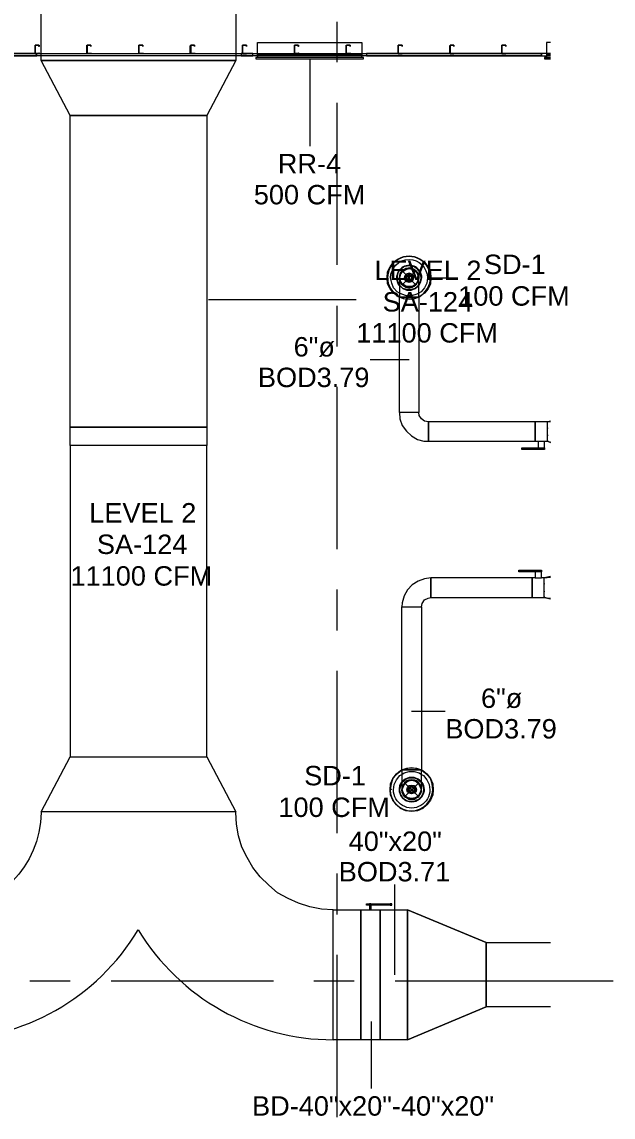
# Model space of a CAD drawing. Header units: metres. Extents: x -2 to 207, y -8 to 52.
# Drawn here: x 55.93 to 60.56, y 12.91 to 21.48 of the extents above; entities that cross this region are included whole.
import ezdxf

# ---------------------------------------------------------------- set-up
doc = ezdxf.new("R2010")
doc.units = ezdxf.units.M
doc.layers.add('HVAC - Ductos', color=5, linetype='Continuous', lineweight=0)
doc.layers.add('PDF_Text', color=7, linetype='Continuous', lineweight=0)
doc.layers.add('PDF_Geometry', color=7, linetype='Continuous', lineweight=0, true_color=0xaaaaaa)
doc.styles.add('PDF Helvetica', font='')
doc.styles.get('PDF Helvetica').set_extended_font_data('Helvetica')

msp = doc.modelspace()

# ---------------------------------------------------------------- linework, layer by layer
at = {"layer": 'HVAC - Ductos', "lineweight": 0}
for points in [[(57.6096, 21.8016), (57.6096, 21.1785), (56.0839, 21.1785), (56.0839, 21.8016)], [(56.313, 20.7478), (56.0839, 21.1785), (57.6096, 21.1785), (57.3806, 20.7478)], [(57.7883, 21.2243), (57.912, 21.2243)], [(57.9899, 21.2243), (58.1503, 21.2243)], [(58.2281, 21.2243), (58.3885, 21.2243)], [(58.4664, 21.2243), (58.5901, 21.2243)], [(60.07, 21.2243), (60.0471, 21.2243)], [(57.3806, 18.3103), (56.313, 18.3103), (56.313, 20.7478), (57.3806, 20.7478)], [(58.8879, 18.4248), (58.8879, 19.3275), (58.8787, 19.332), (58.8421, 19.3595), (58.8146, 19.3916), (58.7963, 19.4328), (58.7917, 19.4787), (58.7963, 19.5245), (58.8146, 19.5657), (58.8421, 19.6024), (58.8787, 19.6252), (58.92, 19.6436), (58.9658, 19.6482), (59.007, 19.6436), (59.0482, 19.6252), (59.0849, 19.6024), (59.1124, 19.5657), (59.1308, 19.5245), (59.1353, 19.4787), (59.1308, 19.4328), (59.1124, 19.3916), (59.0849, 19.3595), (59.0482, 19.332), (59.0391, 19.3275), (59.0391, 18.4248), (59.03, 18.4248), (59.0162, 18.4248), (59.0024, 18.4248), (58.9841, 18.4248), (58.9658, 18.4248), (58.9429, 18.4248), (58.9246, 18.4248), (58.9108, 18.4248), (58.8971, 18.4248), (58.8925, 18.4248)], [(58.9429, 19.552), (58.9246, 19.5428), (58.9108, 19.5336), (58.8971, 19.5153), (58.8925, 19.497), (58.8879, 19.4787), (58.8879, 19.4741), (58.8879, 19.4787), (58.8925, 19.497), (58.8971, 19.5153), (58.9108, 19.5336), (58.9246, 19.5428)], [(58.8971, 19.5061), (58.9154, 19.529), (58.9383, 19.5428), (58.9658, 19.552), (58.9933, 19.5428), (59.0162, 19.529), (59.03, 19.5061), (59.0346, 19.4787), (59.03, 19.4511), (59.0162, 19.4283), (58.9933, 19.4145), (58.9658, 19.4099), (58.9383, 19.4145), (58.9154, 19.4283), (58.8971, 19.4511), (58.8925, 19.4787)], [(58.9337, 19.497), (58.9292, 19.4787), (58.9337, 19.497), (58.9475, 19.5107), (58.9658, 19.5153), (58.9796, 19.5107), (58.9933, 19.497), (58.9979, 19.4787), (58.9933, 19.497), (58.9796, 19.5107), (58.9658, 19.5153), (58.9475, 19.5107)], [(58.9933, 19.4603), (58.9979, 19.4787), (58.9933, 19.4603), (58.9796, 19.4465), (58.9658, 19.442), (58.9475, 19.4465), (58.9337, 19.4603), (58.9292, 19.4787), (58.9337, 19.4603), (58.9475, 19.4511), (58.9658, 19.4465), (58.9796, 19.4511)], [(58.9429, 19.4924), (58.9383, 19.4787), (58.9429, 19.4924), (58.9566, 19.5016), (58.9704, 19.5016), (58.9841, 19.4924), (58.9887, 19.4787), (58.9841, 19.4924), (58.9704, 19.5016), (58.9566, 19.5016)], [(58.9841, 19.4649), (58.9887, 19.4787), (58.9841, 19.4649), (58.9704, 19.4557), (58.9566, 19.4557), (58.9429, 19.4649), (58.9383, 19.4787), (58.9429, 19.4649), (58.9566, 19.4557), (58.9704, 19.4557)], [(58.952, 19.4924), (58.9658, 19.497), (58.9796, 19.4924), (58.9841, 19.4787), (58.9796, 19.4649), (58.9658, 19.4603), (58.952, 19.4649), (58.9429, 19.4787)], [(58.9612, 19.4832), (58.9566, 19.4787), (58.9612, 19.4832), (58.9658, 19.4832), (58.9704, 19.4787), (58.9658, 19.4832)], [(58.9658, 19.4741), (58.9704, 19.4787), (58.9658, 19.4741), (58.9612, 19.4741), (58.9566, 19.4787), (58.9612, 19.4741)], [(59.0391, 19.4191), (59.0528, 19.4465), (59.062, 19.4787), (59.0528, 19.4465)], [(58.8925, 19.4191), (58.9154, 19.3962), (58.9475, 19.387), (58.9796, 19.387), (59.0116, 19.3962), (59.0346, 19.4191), (59.0391, 19.4237), (59.0346, 19.4191), (59.0116, 19.3962), (58.9796, 19.387), (58.9475, 19.387), (58.9154, 19.3962), (58.8925, 19.4191), (58.8879, 19.4237)], [(59.0116, 19.3962), (58.9796, 19.3824), (58.9475, 19.3824), (58.9154, 19.3962), (58.8879, 19.4191), (58.9154, 19.3962), (58.9475, 19.3824), (58.9796, 19.3824), (59.0116, 19.3962), (59.0391, 19.4191)], [(59.117, 18.2003), (59.117, 18.2095), (59.117, 18.2187), (59.117, 18.237), (59.117, 18.2553), (59.117, 18.2737), (59.117, 18.292), (59.117, 18.3103), (59.117, 18.3286), (59.117, 18.3423), (59.117, 18.3469), (59.117, 18.3515), (59.0849, 18.3561), (59.062, 18.3745), (59.0437, 18.402), (59.0391, 18.4248), (59.03, 18.4248), (59.0162, 18.4248), (59.0024, 18.4248), (58.9841, 18.4248), (58.9658, 18.4248), (58.9429, 18.4248), (58.9246, 18.4248), (58.9108, 18.4248), (58.8971, 18.4248), (58.8925, 18.4248), (58.8879, 18.4248), (58.8925, 18.3745), (58.9108, 18.3241), (58.9429, 18.2783), (58.9841, 18.2416), (59.03, 18.2141), (59.0804, 18.2003)], [(57.3806, 18.1683), (56.313, 18.1683), (56.313, 15.7308), (57.3806, 15.7308), (57.6096, 15.3001), (56.0839, 15.3001), (56.313, 15.7308), (57.3806, 15.7308), (57.3806, 18.1683), (56.313, 18.1683), (56.313, 18.3103), (57.3806, 18.3103)], [(60.0471, 18.3057), (60.0471, 18.3011)], [(60.0471, 18.2507), (60.0471, 18.2461), (60.0471, 18.2416), (60.0471, 18.2461)], [(59.8455, 18.1362), (59.8455, 18.1499), (60.0242, 18.1499), (60.0242, 18.1362)], [(60.07, 17.1419), (60.0196, 17.1328)], [(59.1353, 17.0549), (59.1353, 17.0733), (59.1353, 17.0916), (59.1353, 17.1099), (59.1353, 17.1191), (59.1353, 17.1283), (59.1353, 17.1328), (59.0849, 17.1237), (59.0346, 17.1053), (58.9887, 17.0779), (58.952, 17.0366), (58.9246, 16.9908), (58.9108, 16.9358), (58.9062, 16.9037), (58.9108, 16.9037), (58.92, 16.9037), (58.9292, 16.9037), (58.9475, 16.9037), (58.9658, 16.9037), (58.9841, 16.9037), (59.0024, 16.9037), (59.0208, 16.9037), (59.0391, 16.9037), (59.0482, 16.9037), (59.0574, 16.9037), (59.062, 16.9037), (59.0666, 16.9312), (59.0849, 16.9587), (59.1124, 16.9724), (59.1353, 16.977), (59.1353, 16.9816), (59.1353, 16.9908), (59.1353, 16.9999), (59.1353, 17.0183), (59.1353, 17.0366)], [(59.9279, 16.977), (59.9279, 16.9816), (59.9279, 16.9908), (59.9279, 16.9999), (59.9279, 17.0183), (59.9279, 17.0366), (59.9279, 17.0549), (59.9279, 17.0733), (59.9279, 17.0916), (59.9279, 17.1099), (59.9279, 17.1191), (59.9279, 17.1283), (59.9279, 17.1328), (59.1353, 17.1328), (59.1353, 17.1283), (59.1353, 17.1191), (59.1353, 17.1099), (59.1353, 17.0916), (59.1353, 17.0733), (59.1353, 17.0549), (59.1353, 17.0366), (59.1353, 17.0183), (59.1353, 16.9999), (59.1353, 16.9908), (59.1353, 16.9816), (59.1353, 16.977)], [(60.0196, 17.087), (60.0196, 17.0824)], [(60.0196, 17.0275), (60.0196, 17.0229)], [(60.0196, 16.9862), (60.0196, 16.9816)], [(60.07, 16.9678), (60.0196, 16.977)], [(58.9062, 15.5338), (58.8925, 15.5063), (58.8879, 15.4743), (58.8925, 15.5063)], [(58.9108, 15.5384), (58.9337, 15.5567), (58.9658, 15.5705), (59.0024, 15.5705), (59.0346, 15.5567), (59.0574, 15.5384), (59.062, 15.5338), (59.0574, 15.5384), (59.0346, 15.5567), (59.0024, 15.5705), (58.9658, 15.5705), (58.9337, 15.5567), (58.9108, 15.5384), (58.9062, 15.5338)], [(59.0574, 15.5338), (59.03, 15.5567), (59.0024, 15.5659), (58.9658, 15.5659), (58.9383, 15.5567), (58.9108, 15.5338), (58.9062, 15.5292), (58.9108, 15.5338), (58.9383, 15.5567), (58.9658, 15.5659), (59.0024, 15.5659), (59.03, 15.5567), (59.0574, 15.5338), (59.062, 15.5292)], [(59.0482, 15.4467), (59.0346, 15.4239), (59.0116, 15.4101), (58.9841, 15.4055), (58.9566, 15.4101), (58.9337, 15.4239), (58.92, 15.4467), (58.9108, 15.4743), (58.92, 15.5017), (58.9337, 15.5247), (58.9566, 15.543), (58.9841, 15.5476), (59.0116, 15.543), (59.0346, 15.5247), (59.0482, 15.5017), (59.0574, 15.4743)], [(59.0574, 15.4559), (59.0482, 15.4376), (59.0346, 15.4239), (59.0208, 15.4101), (59.0024, 15.4055), (58.9841, 15.4009), (58.9658, 15.4055), (58.9475, 15.4101), (58.9337, 15.4239), (58.92, 15.4376), (58.9108, 15.4559), (58.9108, 15.4743), (58.9108, 15.4925), (58.92, 15.5109), (58.9337, 15.5292), (58.9475, 15.5384), (58.9658, 15.5476), (58.9841, 15.5476), (59.0024, 15.5476), (59.0208, 15.5384), (59.0346, 15.5292), (59.0482, 15.5109), (59.0574, 15.4925), (59.0574, 15.4743)], [(59.0162, 15.4559), (59.0024, 15.4467), (58.9841, 15.4421), (58.9658, 15.4467), (58.952, 15.4559), (58.9475, 15.4743), (58.952, 15.4925), (58.9658, 15.5063), (58.9841, 15.5109), (59.0024, 15.5063), (59.0162, 15.4925), (59.0208, 15.4743)], [(59.0116, 15.4605), (59.0024, 15.4467), (58.9841, 15.4421), (58.9658, 15.4467), (58.9566, 15.4605), (58.952, 15.4743), (58.9566, 15.4925), (58.9658, 15.5063), (58.9841, 15.5109), (59.0024, 15.5063), (59.0116, 15.4925), (59.0162, 15.4743)], [(59.007, 15.4605), (58.9933, 15.4513), (58.975, 15.4513), (58.9612, 15.4605), (58.9566, 15.4743), (58.9612, 15.4925), (58.975, 15.5017), (58.9933, 15.5017), (59.007, 15.4925), (59.0116, 15.4743)], [(59.0024, 15.4605), (58.9933, 15.4513), (58.975, 15.4513), (58.9658, 15.4605), (58.9612, 15.4743), (58.9658, 15.488), (58.975, 15.4971), (58.9933, 15.4971), (59.0024, 15.488), (59.007, 15.4743)], [(58.9979, 15.4605), (58.9841, 15.4559), (58.9704, 15.4605), (58.9658, 15.4743), (58.9704, 15.488), (58.9841, 15.4971), (58.9979, 15.488), (59.0024, 15.4743)], [(58.9796, 15.4788), (58.9796, 15.4743), (58.9796, 15.4788), (58.9887, 15.4788), (58.9887, 15.4743), (58.9887, 15.4788)], [(58.9887, 15.4697), (58.9887, 15.4743), (58.9887, 15.4697), (58.9796, 15.4697), (58.9796, 15.4743), (58.9796, 15.4697)], [(58.952, 13.5178), (59.566, 13.7745)]]:
    msp.add_lwpolyline(points, close=True, dxfattribs=at)
for points in [[(58.6038, 21.2014), (58.5946, 21.2014), (58.5946, 21.2197), (57.7791, 21.2197), (57.7791, 21.3205), (58.5946, 21.3205), (58.5946, 21.2197), (57.7791, 21.2197), (57.7791, 21.2014), (57.7653, 21.2014), (57.7653, 21.1922), (58.6084, 21.1922), (58.6084, 21.2014), (57.7653, 21.2014)], [(60.07, 21.3205), (60.0379, 21.3205), (60.0379, 21.2197), (60.07, 21.2197), (60.0379, 21.2197), (60.0379, 21.2014), (60.0242, 21.2014), (60.0242, 21.1922), (60.07, 21.1922)], [(57.7883, 21.1922), (58.5809, 21.1922)], [(58.1869, 21.1922), (58.1869, 20.5095)], [(60.0242, 21.2014), (60.07, 21.2014)], [(60.0471, 21.1922), (60.07, 21.1922)], [(58.8879, 19.4787), (58.8879, 19.4741), (58.8879, 19.4557), (58.8879, 19.4237), (58.8879, 19.387), (58.8879, 19.3458), (58.8879, 19.3275), (58.8925, 19.3275), (58.8971, 19.3275), (58.9108, 19.3275), (58.9246, 19.3275), (58.9429, 19.3275), (58.9658, 19.3275), (58.9841, 19.3275), (59.0024, 19.3275), (59.0162, 19.3275), (59.03, 19.3275), (59.0391, 19.3275), (59.0391, 19.3687), (59.0391, 19.4099), (59.0391, 19.442), (59.0391, 19.4649), (59.0391, 19.4787), (59.0391, 19.4741), (59.0391, 19.4787), (59.0391, 19.497), (59.03, 19.5153), (59.0162, 19.5336), (59.0024, 19.5428), (58.9841, 19.552), (58.9658, 19.5565), (58.9475, 19.552), (58.9658, 19.5565), (58.9841, 19.552), (59.0024, 19.5428), (59.0162, 19.5336), (59.03, 19.5153), (59.0391, 19.497), (59.0391, 19.4787)], [(58.9979, 19.4099), (58.9933, 19.4099), (58.9887, 19.4099), (58.9658, 19.4053), (58.9429, 19.4099), (58.9292, 19.4145), (58.9108, 19.4283), (58.9017, 19.442), (58.8925, 19.4603), (58.8925, 19.4787), (58.8925, 19.497), (58.9017, 19.5153), (58.9108, 19.529), (58.9292, 19.5428), (58.9429, 19.552), (58.9475, 19.552), (58.9429, 19.552), (58.9658, 19.552), (58.9841, 19.552), (59.0024, 19.5428), (59.0162, 19.529), (59.03, 19.5153), (59.0346, 19.497), (59.0391, 19.4787), (59.0346, 19.4603), (59.03, 19.442), (59.0162, 19.4283), (59.0024, 19.4145), (58.9841, 19.4099), (58.9658, 19.4053), (58.9383, 19.4099), (58.9337, 19.4099)], [(58.8971, 19.5107), (58.9108, 19.529), (58.9337, 19.5474)], [(58.9337, 19.5474), (58.9383, 19.552)], [(58.9383, 19.5474), (58.9658, 19.552), (58.9887, 19.5474)], [(58.9887, 19.552), (58.9933, 19.5474), (58.9979, 19.5474)], [(58.9933, 19.5474), (59.0162, 19.529), (59.03, 19.5107)], [(58.8879, 19.4741), (58.8925, 19.4603), (58.8971, 19.442), (58.9108, 19.4237), (58.9246, 19.4145), (58.9429, 19.4053), (58.9658, 19.4007), (58.9841, 19.4053), (59.0024, 19.4145), (59.0162, 19.4237), (59.03, 19.442), (59.0391, 19.4603), (59.0391, 19.4741)], [(58.8925, 19.5061), (58.8925, 19.5107)], [(58.8971, 19.4557), (58.8925, 19.4787), (58.8971, 19.5061)], [(58.9337, 19.4145), (58.9108, 19.4283), (58.8971, 19.4465), (58.8925, 19.4511)], [(59.0346, 19.5107), (59.0346, 19.5061)], [(59.0346, 19.5061), (59.0391, 19.4787), (59.0346, 19.4557)], [(59.0346, 19.4511), (59.0346, 19.4465)], [(59.1353, 19.4787), (59.3461, 19.4787)], [(59.03, 19.4465), (59.0162, 19.4283), (58.9933, 19.4145)], [(57.3942, 19.3091), (58.5489, 19.3091)], [(59.0391, 19.3595), (59.0254, 19.3503), (58.9841, 19.3366), (58.9429, 19.3366), (58.9062, 19.3503), (58.8879, 19.3595)], [(58.8879, 19.332), (58.92, 19.3183), (58.9658, 19.3137), (59.007, 19.3183), (59.0391, 19.332)], [(59.0391, 19.3275), (59.007, 19.3137), (58.9658, 19.3091), (58.92, 19.3137), (58.8879, 19.3275)], [(59.0391, 19.3275), (59.03, 19.3275), (59.0162, 19.3275), (59.0024, 19.3275), (58.9841, 19.3275), (58.9658, 19.3275), (58.9429, 19.3275), (58.9246, 19.3275), (58.9108, 19.3275), (58.8971, 19.3275), (58.8925, 19.3275), (58.8879, 19.3275)], [(58.9658, 18.8372), (58.6588, 18.8372)], [(60.0471, 18.2003), (60.0471, 18.2049), (60.0471, 18.2003), (60.07, 18.1912), (60.0471, 18.2003), (60.0471, 18.2049), (60.0471, 18.2095), (60.0471, 18.2187), (60.0471, 18.237), (60.0471, 18.2553), (60.0471, 18.2737), (60.0471, 18.292), (60.0471, 18.3103), (60.0471, 18.3286), (60.0471, 18.3423), (60.0471, 18.3469), (60.0471, 18.3515), (59.9509, 18.3515), (59.9509, 18.3469), (59.9509, 18.3423), (59.9509, 18.3286), (59.9509, 18.3103), (59.9509, 18.292), (59.9509, 18.2737), (59.9509, 18.2553), (59.9509, 18.237), (59.9509, 18.2187), (59.9509, 18.2095), (59.9509, 18.2003), (59.9509, 18.2095), (59.9509, 18.2187), (59.9509, 18.237), (59.9509, 18.2553), (59.9509, 18.2737), (59.9509, 18.292), (59.9509, 18.3103), (59.9509, 18.3286), (59.9509, 18.3423), (59.9509, 18.3469), (59.9509, 18.3515), (59.117, 18.3515), (59.117, 18.3469), (59.117, 18.3423), (59.117, 18.3286), (59.117, 18.3103), (59.117, 18.292), (59.117, 18.2737), (59.117, 18.2553), (59.117, 18.237), (59.117, 18.2187), (59.117, 18.2095), (59.117, 18.2003), (59.9509, 18.2003), (59.9737, 18.2003), (59.9737, 18.1499), (59.9783, 18.1499), (59.9829, 18.1499), (59.9875, 18.1499), (59.9921, 18.1499), (60.0013, 18.1499), (60.0058, 18.1499), (60.0104, 18.1499), (60.0196, 18.1499), (60.0242, 18.1499), (60.0242, 18.2003), (60.0471, 18.2003), (60.07, 18.1958)], [(60.07, 18.3561), (60.0471, 18.3515), (60.07, 18.3561)], [(60.07, 18.3515), (60.0471, 18.3515)], [(59.9737, 18.2003), (59.9783, 18.2003), (59.9875, 18.2003), (59.9967, 18.2003), (60.0058, 18.2003), (60.0104, 18.2003), (60.0196, 18.2003), (60.0242, 18.2003)], [(60.0196, 16.977), (60.0196, 16.9816), (60.0196, 16.9862), (60.0196, 16.9908), (60.0196, 16.9999), (60.0196, 17.0183), (60.0196, 17.0366), (60.0196, 17.0549), (60.0196, 17.0733), (60.0196, 17.0916), (60.0196, 17.1099), (60.0196, 17.1191), (60.0196, 17.1237), (60.0196, 17.1283), (60.0196, 17.1328), (60.0013, 17.1328), (60.0013, 17.1787), (59.8226, 17.1787), (59.8226, 17.1924), (60.0013, 17.1924), (60.0013, 17.1787)], [(59.9967, 17.1787), (59.9921, 17.1787), (59.9875, 17.1787), (59.9829, 17.1787), (59.9737, 17.1787), (59.9692, 17.1787), (59.96, 17.1787), (59.9555, 17.1787), (59.9509, 17.1787), (59.9509, 17.1328), (59.9279, 17.1328), (59.9279, 17.1283), (59.9279, 17.1191), (59.9279, 17.1099), (59.9279, 17.0916), (59.9279, 17.0733), (59.9279, 17.0549), (59.9279, 17.0366), (59.9279, 17.0183), (59.9279, 16.9999), (59.9279, 16.9908), (59.9279, 16.9816), (59.9279, 16.977), (60.0196, 16.977), (60.07, 16.9724)], [(60.0196, 17.1328), (60.07, 17.1374)], [(60.0013, 17.1328), (59.9967, 17.1283), (59.9921, 17.1283), (59.9875, 17.1283), (59.9783, 17.1283), (59.9692, 17.1283), (59.96, 17.1283), (59.9555, 17.1283), (59.9509, 17.1283), (59.9509, 17.1328)], [(58.9062, 15.6254), (58.9017, 15.6209), (58.865, 15.5933), (58.8375, 15.5613), (58.8238, 15.5201), (58.8146, 15.4743), (58.8192, 15.5201), (58.8375, 15.5613), (58.865, 15.5979), (58.8971, 15.6254), (58.9062, 15.63), (58.9062, 16.9037), (58.9108, 16.9037), (58.92, 16.9037), (58.9292, 16.9037), (58.9475, 16.9037), (58.9658, 16.9037), (58.9841, 16.9037), (59.0024, 16.9037), (59.0208, 16.9037), (59.0391, 16.9037), (59.0482, 16.9037), (59.0574, 16.9037), (59.062, 16.9037), (59.062, 15.63), (59.0712, 15.6254), (59.1032, 15.5979), (59.1308, 15.5613), (59.149, 15.5201), (59.1536, 15.4743), (59.149, 15.433), (59.1308, 15.3918), (59.1032, 15.3551), (59.0712, 15.3276), (59.03, 15.3093), (58.9841, 15.3047), (58.9383, 15.3093), (58.8971, 15.3276), (58.865, 15.3551), (58.8375, 15.3918), (58.8192, 15.433), (58.8146, 15.4743), (58.8283, 15.4788)], [(58.9841, 16.0882), (59.2453, 16.0882)], [(58.9062, 15.63), (58.9383, 15.6392), (58.9841, 15.6484), (59.03, 15.6392), (59.062, 15.63)], [(59.062, 15.6254), (59.0254, 15.6392), (58.9841, 15.6438), (58.9429, 15.6392), (58.9062, 15.6254)], [(59.062, 15.4743), (59.062, 15.4834), (59.062, 15.5017), (59.062, 15.5292), (59.062, 15.5659), (59.062, 15.6071), (59.062, 15.63), (59.0574, 15.63), (59.0482, 15.63), (59.0391, 15.63), (59.0208, 15.63), (59.0024, 15.63), (58.9841, 15.63), (58.9658, 15.63), (58.9475, 15.63), (58.9292, 15.63), (58.92, 15.63), (58.9108, 15.63), (58.9062, 15.63), (58.9062, 15.5842), (58.9062, 15.543), (58.9062, 15.5109), (58.9062, 15.488), (58.9062, 15.4788)], [(58.9062, 15.63), (58.9108, 15.63), (58.92, 15.63), (58.9292, 15.63), (58.9475, 15.63), (58.9658, 15.63), (58.9841, 15.63), (59.0024, 15.63), (59.0208, 15.63), (59.0391, 15.63), (59.0482, 15.63), (59.0574, 15.63), (59.062, 15.63)], [(58.9062, 15.5933), (58.9246, 15.6071), (58.9658, 15.6163), (59.0024, 15.6163), (59.0437, 15.6071), (59.062, 15.5933)], [(59.0574, 15.4834), (59.0574, 15.4971), (59.0482, 15.5155), (59.0391, 15.5292), (59.0208, 15.543), (59.0024, 15.5476), (58.9841, 15.5521), (58.9658, 15.5476), (58.9475, 15.543), (58.9292, 15.5292), (58.92, 15.5155), (58.9108, 15.4971), (58.9108, 15.4834)], [(58.92, 15.5063), (58.9337, 15.5292), (58.952, 15.543), (58.9566, 15.5476)], [(58.9612, 15.543), (58.9841, 15.5476), (59.007, 15.543)], [(59.0116, 15.5476), (59.0162, 15.543), (59.0346, 15.5292), (59.0482, 15.5063)], [(58.9062, 15.4788), (58.9062, 15.4743)], [(58.9108, 15.5017), (58.9154, 15.5063)], [(58.9154, 15.4513), (58.9108, 15.4743), (58.9154, 15.5017)], [(58.9154, 15.4421), (58.9154, 15.4467), (58.9108, 15.4513)], [(58.952, 15.4101), (58.9337, 15.4239), (58.92, 15.4467)], [(59.0482, 15.4467), (59.0346, 15.4239), (59.0162, 15.4101)], [(59.0528, 15.5063), (59.0528, 15.5017), (59.0574, 15.4743), (59.0528, 15.4513)], [(59.0528, 15.4513), (59.0528, 15.4467), (59.0528, 15.4421)], [(58.9566, 15.4055), (58.952, 15.4055)], [(59.007, 15.4055), (58.9841, 15.4009), (58.9612, 15.4055)], [(59.0162, 15.4055), (59.0116, 15.4055)], [(59.566, 14.2785), (58.952, 14.535), (59.566, 14.2785)], [(60.0699, 13.7745), (59.566, 13.7745), (59.566, 14.2785), (60.0699, 14.2785)], [(59.566, 14.2785), (59.566, 13.7745)], [(58.668, 13.6599), (58.668, 13.1376)]]:
    msp.add_lwpolyline(points, dxfattribs=at)
for points in [[(59.0391, 19.332), (59.0482, 19.332), (59.0804, 19.3595), (59.1078, 19.3962), (59.1262, 19.4374), (59.1308, 19.4787, 1.013803), (58.7963, 19.4787), (58.8009, 19.4374), (58.8192, 19.3962), (58.8467, 19.3595), (58.8787, 19.332), (58.8879, 19.332)], [(58.8879, 19.3595), (58.8695, 19.3687), (58.8421, 19.4007), (58.8283, 19.4374), (58.8192, 19.4787, -0.994329), (59.1078, 19.4787), (59.1032, 19.4374), (59.0849, 19.4007), (59.0574, 19.3687), (59.0391, 19.3595)], [(58.8146, 15.4743, 0.986577), (59.149, 15.4743), (59.1444, 15.5201), (59.1308, 15.5613), (59.1032, 15.5933), (59.0666, 15.6209), (59.062, 15.6254)], [(59.062, 15.5933), (59.0758, 15.5842), (59.1032, 15.5521), (59.1216, 15.5155), (59.1262, 15.4743, -1.008582), (58.8421, 15.4743), (58.8467, 15.5155), (58.865, 15.5521), (58.8925, 15.5842), (58.9062, 15.5933)]]:
    msp.add_lwpolyline(points, format="xyb", dxfattribs=at)
for points in [[(59.0391, 19.4237), (59.0528, 19.4465), (59.0574, 19.4787, 1.397023), (58.8879, 19.4237), (58.8741, 19.4465), (58.8695, 19.4787), (58.8741, 19.4465), (58.8879, 19.4191, -1.386073), (59.062, 19.4787, 1.017933), (58.8695, 19.4787, -1.397406)], [(58.8879, 15.4743, 1.352078), (59.062, 15.5292), (59.0712, 15.5063), (59.0758, 15.4743, -1.372586), (58.9062, 15.5292), (58.8971, 15.5063), (58.8879, 15.4743, 0.970957), (59.0804, 15.4743), (59.0758, 15.5063), (59.062, 15.5338, -1.387165)], [(58.9062, 15.4743), (58.9108, 15.4834), (58.9062, 15.4743), (58.9108, 15.4559), (58.92, 15.4376), (58.9292, 15.4193), (58.9475, 15.4101), (58.9658, 15.4009), (58.9841, 15.4009), (59.0024, 15.4009), (59.0208, 15.4101), (59.0391, 15.4193), (59.0482, 15.4376), (59.0574, 15.4559), (59.062, 15.4743), (59.0574, 15.4834, -1.065176)]]:
    msp.add_lwpolyline(points, format="xyb", close=True, dxfattribs=at)
at = {"layer": 'HVAC - Ductos', "color": 5, "lineweight": 0}
msp.add_lwpolyline([(55.3233, 13.5178, 0.264), (56.8444, 14.3792, 0.261886), (58.3702, 13.5178), (58.3702, 14.535), (58.5855, 14.535), (58.5855, 13.5178), (58.3702, 13.5178), (58.3702, 14.535), (58.2785, 14.5396), (58.1869, 14.5579), (58.0999, 14.5854), (58.0174, 14.622), (57.9349, 14.6678), (57.8662, 14.7274), (57.7975, 14.7916), (57.7425, 14.8649), (57.6967, 14.9427), (57.6555, 15.0252), (57.6279, 15.1123), (57.6142, 15.2039), (57.6096, 15.2956), (57.6096, 15.3001), (56.0839, 15.3001), (56.0839, 15.2956, -0.412217), (55.3233, 14.535)], format="xyb", dxfattribs=at)
for points in [[(58.8513, 14.0264), (58.8513, 14.732)], [(58.952, 13.5178), (58.952, 14.535)]]:
    msp.add_lwpolyline(points, dxfattribs=at)
msp.add_lwpolyline([(58.7367, 14.535), (58.952, 14.535), (58.952, 13.5178), (58.7367, 13.5178)], close=True, dxfattribs=at)
at = {"layer": 'PDF_Geometry', "lineweight": 0}
for points in [[(58.3977, 21.4808), (58.3977, 21.1647)], [(54.8927, 21.2197), (56.0518, 21.2197)], [(56.0702, 21.2334), (57.6509, 21.2334), (57.6509, 21.2151), (56.0518, 21.2151), (56.0518, 21.2334)], [(57.6509, 21.2197), (57.7425, 21.2197)], [(58.6313, 21.2197), (60.0013, 21.2197)], [(60.07, 21.2334), (60.0013, 21.2334), (60.0013, 21.2151), (60.07, 21.2151)], [(58.3977, 20.8486), (58.3977, 19.5794)], [(58.3977, 19.2587), (58.3977, 18.9426)], [(58.3977, 18.6264), (58.3977, 17.3573)], [(58.3977, 17.0412), (58.3977, 16.7205)], [(58.3977, 16.4043), (58.3977, 15.1352)], [(58.3977, 14.8191), (58.3977, 14.4983)], [(60.5602, 13.976), (60.0837, 13.976)]]:
    msp.add_lwpolyline(points, dxfattribs=at)
for points in [[(56.0381, 21.2334), (56.0381, 21.293), (56.0381, 21.2976), (56.0702, 21.2976), (56.0702, 21.2884), (56.0656, 21.2884), (56.0656, 21.2976), (56.0381, 21.2976), (56.0381, 21.293), (56.0381, 21.2334), (56.0656, 21.2334), (56.0656, 21.238), (56.0702, 21.238), (56.0702, 21.2334)], [(56.4459, 21.2334), (56.4413, 21.2334), (56.4413, 21.293), (56.4413, 21.2976), (56.4459, 21.2976), (56.4733, 21.2976), (56.4733, 21.2884), (56.4733, 21.2976), (56.4459, 21.2976), (56.4459, 21.293), (56.4459, 21.2334), (56.4733, 21.2334)], [(56.849, 21.2334), (56.849, 21.293), (56.849, 21.2976), (56.8811, 21.2976), (56.8811, 21.2884), (56.8811, 21.2976), (56.849, 21.2976), (56.849, 21.293), (56.849, 21.2334), (56.8811, 21.2334)], [(57.2568, 21.2334), (57.2522, 21.2334), (57.2522, 21.293), (57.2568, 21.2976), (57.2843, 21.2976), (57.2843, 21.2884), (57.2843, 21.2976), (57.2568, 21.2976), (57.2568, 21.293), (57.2568, 21.2334), (57.2843, 21.2334)], [(57.66, 21.2334), (57.66, 21.293), (57.66, 21.2976), (57.6921, 21.2976), (57.6921, 21.2884), (57.6921, 21.2976), (57.66, 21.2976), (57.66, 21.293), (57.66, 21.2334), (57.6921, 21.2334)], [(58.0678, 21.2334), (58.0678, 21.293), (58.0678, 21.2976), (58.0999, 21.2976), (58.0999, 21.2884), (58.0953, 21.2884), (58.0953, 21.2976), (58.0678, 21.2976), (58.0678, 21.293), (58.0678, 21.2334), (58.0953, 21.2334), (58.0953, 21.238), (58.0999, 21.238), (58.0999, 21.2334)], [(58.4756, 21.2334), (58.471, 21.2334), (58.471, 21.293), (58.471, 21.2976), (58.4756, 21.2976), (58.503, 21.2976), (58.503, 21.2884), (58.503, 21.2976), (58.4756, 21.2976), (58.4756, 21.293), (58.471, 21.293), (58.471, 21.2334), (58.4756, 21.2334), (58.503, 21.2334)], [(58.8787, 21.2334), (58.8787, 21.293), (58.8787, 21.2976), (58.9108, 21.2976), (58.9108, 21.2884), (58.9108, 21.2976), (58.8787, 21.2976), (58.8787, 21.293), (58.8787, 21.2334), (58.9108, 21.2334)], [(59.2865, 21.2334), (59.2819, 21.2334), (59.2819, 21.293), (59.2865, 21.2976), (59.314, 21.2976), (59.314, 21.2884), (59.314, 21.2976), (59.2865, 21.2976), (59.2865, 21.293), (59.2865, 21.2334), (59.314, 21.2334)], [(59.6897, 21.2334), (59.6897, 21.293), (59.6897, 21.2976), (59.7218, 21.2976), (59.7218, 21.2884), (59.7218, 21.2976), (59.6897, 21.2976), (59.6897, 21.293), (59.6897, 21.2334), (59.7218, 21.2334)], [(56.0518, 21.2334), (54.8927, 21.2334), (54.8927, 21.2151), (56.0518, 21.2151)], [(56.4733, 21.238), (56.4733, 21.2334)], [(56.8811, 21.238), (56.8811, 21.2334)], [(57.2843, 21.238), (57.2843, 21.2334)], [(57.7425, 21.2334), (57.6509, 21.2334), (57.6509, 21.2151), (57.7425, 21.2151)], [(57.6921, 21.238), (57.6921, 21.2334)], [(57.7425, 21.2151), (57.7425, 21.2334), (58.6313, 21.2334), (58.6313, 21.2151)], [(58.503, 21.238), (58.503, 21.2334)], [(60.0013, 21.2334), (58.6313, 21.2334), (58.6313, 21.2151), (60.0013, 21.2151)], [(58.9108, 21.238), (58.9108, 21.2334)], [(59.314, 21.238), (59.314, 21.2334)], [(59.7218, 21.238), (59.7218, 21.2334)]]:
    msp.add_lwpolyline(points, close=True, dxfattribs=at)
at = {"layer": 'PDF_Geometry', "color": 8, "lineweight": 0, "true_color": 0x808080}
for points in [[(59.0254, 19.5245), (58.9887, 19.552), (58.9383, 19.552), (58.9017, 19.5245), (58.8879, 19.4787), (58.9017, 19.4328), (58.9383, 19.4053), (58.9887, 19.4053), (59.0254, 19.4328), (59.0391, 19.4787)], [(59.0437, 15.5201), (59.007, 15.5476), (58.9612, 15.5476), (58.9246, 15.5201), (58.9062, 15.4743), (58.9246, 15.4285), (58.9612, 15.4009), (59.007, 15.4009), (59.0437, 15.4285), (59.062, 15.4743)]]:
    msp.add_lwpolyline(points, close=True, dxfattribs=at)
for points in [[(58.9108, 19.5336), (59.0162, 19.4237)], [(59.0162, 19.5336), (58.9108, 19.4237)], [(58.9292, 15.5292), (59.0391, 15.4193)], [(59.0391, 15.5292), (58.9292, 15.4193)]]:
    msp.add_lwpolyline(points, dxfattribs=at)
at = {"layer": 'PDF_Geometry', "color": 1, "lineweight": 0}
for points in [[(58.8146, 14.5716), (58.8192, 14.5716), (58.8238, 14.5716), (58.8283, 14.5716), (58.8238, 14.5716), (58.8192, 14.5716), (58.8146, 14.5716), (58.6634, 14.5716), (58.6313, 14.5716), (58.6313, 14.5808), (58.6313, 14.5716)], [(58.6313, 14.5808), (58.6634, 14.5808), (58.8146, 14.5808), (58.8192, 14.5808), (58.8238, 14.5808), (58.8283, 14.5808), (58.8238, 14.5808), (58.8192, 14.5808), (58.8146, 14.5808)], [(58.6634, 14.5716), (58.6588, 14.5716), (58.6543, 14.5716), (58.6543, 14.535)], [(58.6634, 14.5716), (58.6634, 14.5808), (58.6634, 14.5716)], [(58.668, 14.535), (58.668, 14.5716)], [(58.8238, 14.5808), (58.8283, 14.5808), (58.8238, 14.5808)], [(58.8238, 14.5716), (58.8283, 14.5716), (58.8238, 14.5716)], [(58.8283, 14.5716), (58.8283, 14.5808)]]:
    msp.add_lwpolyline(points, dxfattribs=at)
msp.add_lwpolyline([(58.6634, 14.5808), (58.6588, 14.5808), (58.6543, 14.5808), (58.6588, 14.5808)], close=True, dxfattribs=at)
at = {"layer": 'PDF_Geometry', "color": 5, "lineweight": 0}
msp.add_lwpolyline([(58.5855, 14.535), (58.7367, 14.535), (58.7367, 13.5178), (58.5855, 13.5178)], close=True, dxfattribs=at)
for points in [[(58.3977, 14.1822), (58.3977, 12.9131)], [(56.313, 13.976), (55.9969, 13.976)], [(57.9028, 13.976), (56.6337, 13.976)], [(58.5351, 13.976), (58.219, 13.976)], [(60.0837, 13.976), (58.8559, 13.976)]]:
    msp.add_lwpolyline(points, dxfattribs=at)

# ---------------------------------------------------------------- texts
at = {"layer": 'PDF_Text', "lineweight": 0, "attachment_point": 4, "style": 'PDF Helvetica'}
for s, insert, char_height in [('RR-4', (57.9369, 20.3713), 0.1519), ('500 CFM', (57.749, 20.1285), 0.1519), ('SD-1', (59.5497, 19.5832), 0.1519), ('LEVEL 2', (58.6929, 19.5374), 0.1519), ('SA-124', (58.757, 19.29), 0.1519), ('100 CFM', (59.3481, 19.3358), 0.1519), ('11100 CFM', (58.5509, 19.0471), 0.1519), ('6"ø', (58.0606, 18.9372), 0.1519), ('BOD3.79', (57.7811, 18.6989), 0.1519), ('LEVEL 2', (56.4615, 17.6405), 0.1519), ('SA-124', (56.5211, 17.3931), 0.1519), ('11100 CFM', (56.3149, 17.1457), 0.1519), ('6"ø', (59.5268, 16.1881), 0.1519), ('BOD3.79', (59.2473, 15.9498), 0.1519), ('SD-1', (58.1431, 15.5833), 0.1519), ('100 CFM', (57.9415, 15.3359), 0.1519), ('40"x20"', (58.4913, 15.0701), 0.1519), ('BOD3.71', (58.4134, 14.8319), 0.1519), ('BD-40"x20"-40"x20"', (57.7353, 12.9991), 0.151898)]:
    msp.add_mtext(s, dxfattribs=dict(at, insert=insert, char_height=char_height))

doc.saveas('drawing.dxf')
